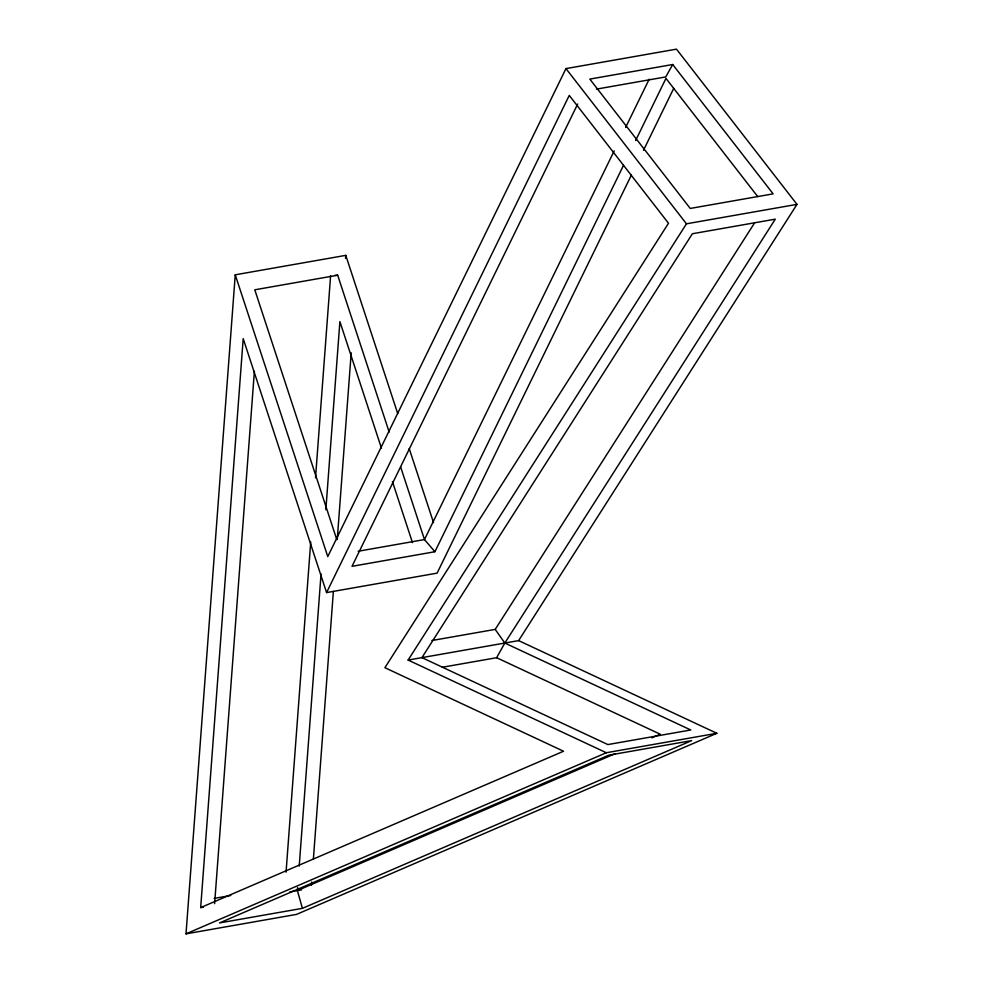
<?xml version="1.0" encoding="UTF-8"?>
<svg xmlns="http://www.w3.org/2000/svg" width="983" height="983" viewBox="0 0 983 983"><rect width="100%" height="100%" fill="white"/><g stroke="black" fill="none" stroke-linecap="round" stroke-linejoin="round"><path stroke-width="1.47" d="M235.244 274.81L327.769 556.587L565.962 68.601L676.476 49.15L796.992 204.366L686.466 223.805L408.117 660.06L518.631 640.609L716.84 733.293L296.534 914.399L186.008 933.85L235.244 274.81L345.77 255.359L397.759 413.683M203.444 907.112L200.679 907.592L243.194 338.619L326.577 592.589L437.103 573.138L631.369 175.121M214.613 903.635L254.376 371.365M286.053 872.179L310.726 541.977M315.518 477.763L330.62 275.621M302.42 908.341L691.651 740.617L608.76 755.202L219.528 922.926L302.42 908.341L297.394 890.573L297.616 887.526M299.213 866.109L321.048 573.974M325.84 509.735L339.897 321.601L381.429 448.101M345.537 258.418L345.77 255.359M311.439 885.093L311.66 882.034M313.38 859.093L333.372 591.422M337.255 539.421L351.201 352.823M326.577 592.589L569.255 95.412L668.501 223.252L384.906 667.703L563.554 751.233L200.679 907.592M577.672 104.026L352.025 566.319L434.916 551.733L623.517 165.341M614.191 150.878L424.472 539.569L358.168 551.242M625.63 127.446L649.185 79.205M635.645 140.495L665.958 78.394L757.721 196.588M643.472 150.338L673.724 88.359M672.704 64.509L589.812 79.095L690.238 208.445L773.13 193.86L672.704 64.509L665.774 76.92L596.448 89.121M442.362 667.248L496.624 657.713L504.82 643.042L775.28 219.16L692.388 233.745L421.928 657.627L607.875 744.573L690.766 729.988L504.82 643.042L495.211 629.39L431.906 640.523M495.211 629.39L754.477 223.055M518.631 640.609L796.992 204.366M186.008 933.85L606.327 752.732L716.84 733.293M297.394 890.573L615.26 753.617M651.827 737.852L660.257 734.215L496.624 657.713M389.182 432.09L337.673 275.215L254.781 289.801L336.813 539.63M214.196 898.401L230.772 895.488M289.85 891.9L301.535 889.848M334.847 275.387L337.673 275.215M408.117 660.06L606.327 752.732M434.916 551.733L424.472 539.569L400.634 466.95M565.962 68.601L686.466 223.805M409.198 448.543L433.528 522.612M392.414 481.535L412.467 542.604"/></g></svg>
